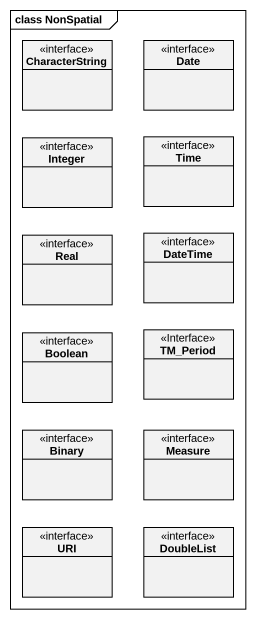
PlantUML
@startuml
mainframe class NonSpatial
hide circle
hide empty members
class CharacterString <<interface>>
class Date <<interface>>
class Integer <<interface>>
class Time <<interface>>
class Real <<interface>>
class DateTime <<interface>>
class Boolean <<interface>>
class TM_Period <<Interface>>
class Binary <<interface>>
class Measure <<interface>>
class URI <<interface>>
class DoubleList <<interface>>
@enduml
